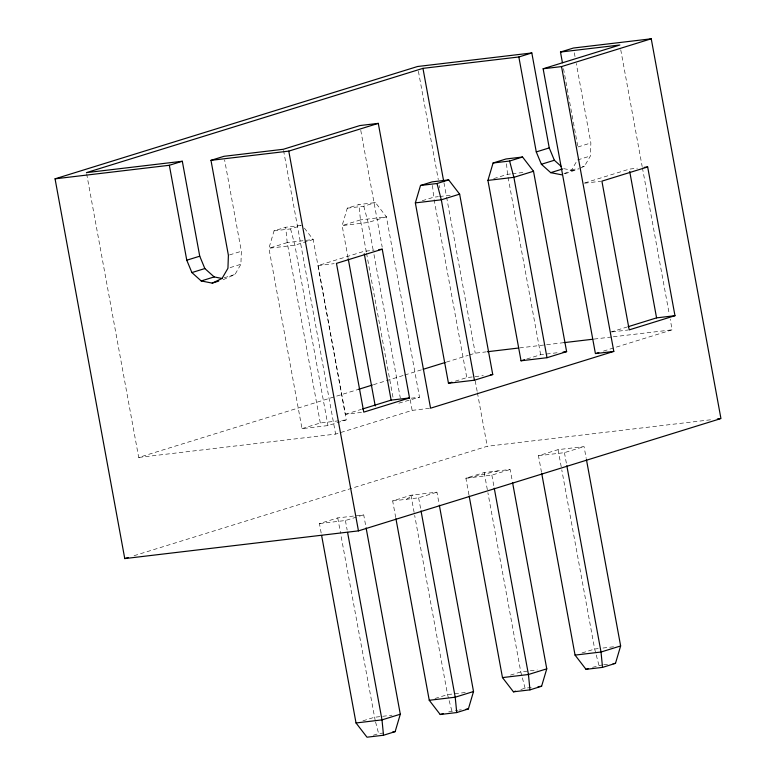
<?xml version="1.0" encoding="UTF-8"?>
<svg xmlns="http://www.w3.org/2000/svg" width="776" height="776" viewBox="0 0 776 776"><rect width="100%" height="100%" fill="white"/><g stroke="black" fill="none" stroke-linecap="round" stroke-linejoin="round"><path stroke-width="0.58" stroke-dasharray="3.88 2.91" d="M223.051 279.767L234.992 274.462L240.909 264.276L241.365 251.259L224.594 159.875M580.147 168.227L584.493 166.171L590.41 155.976L590.866 142.968L576.277 63.457M301.04 225.428L285.704 227.252L274.054 230.85L268.903 248.271L302.01 428.653L327.976 425.578L346.29 419.903L313.174 239.522L304.405 228.134M398.845 403.171L419.515 397.215L386.409 216.834L375.448 202.594L358.929 204.554L347.289 208.162L342.129 225.583L348.017 257.622M563.919 173.795L571.524 170.186L577.441 160.001L590.41 155.976M406.595 499.259L413.094 494.981M564.986 173.814L579.061 168.741M274.054 230.85L290.573 228.901L301.156 225.612M347.289 208.162L363.798 206.203L375.448 202.594M229.483 254.945L241.365 251.259M577.897 146.984L590.866 142.968M422.222 200.761L433.668 197.22L438.382 196.658M493.701 178.616L507.543 174.328L511.083 173.911M230.103 267.623L240.909 264.276M224.186 277.808L234.992 274.462M571.524 170.186L578.013 168.179M582.33 166.84L584.493 166.171M361.47 412.395L345.368 414.306L318.073 265.567L363.837 251.385L374.187 250.163M584.648 182.961L629.278 169.139L637.329 168.188M86.65 173.824L138.7 457.452L358.434 389.368M373.469 384.702L403.539 375.39M404.694 375.031L422.037 369.657M446.326 362.13L468.297 355.321M469.451 354.962L475.232 353.177L486.038 351.887M345.368 414.306L361.383 409.34M610.809 332.06L626.824 327.094M302.01 428.653L320.313 422.988L346.29 419.903M455.328 381.152L466.774 377.602L483.293 375.642M526.807 359.007L540.649 354.71L557.178 352.75M138.7 457.452L335.61 434.094L412.163 410.378L430.564 408.195M603.427 351.111L672.142 329.819L670.173 319.091M134.025 555.713L487.231 446.278L712.552 419.554M321.177 533.093L319.44 523.596L337.744 517.922L363.711 514.847L365.884 526.71M395.712 517.524L392.666 500.908L410.97 495.233L436.936 492.159L439.119 504.022M468.937 494.836L465.891 478.22L484.195 472.545L510.162 469.461L512.344 481.333M541.512 472.341L538.466 455.725L558.08 449.653L584.047 446.578L586.22 458.441M319.44 523.596L345.407 520.512L363.711 514.847M392.666 500.908L418.633 497.823L436.936 492.159M465.891 478.22L491.858 475.135L510.162 469.461M538.466 455.725L564.433 452.65L584.047 446.578M362.896 720.846L374.333 717.296L392.035 715.2M434.977 698.507L447.558 694.607L465.27 692.512M510.492 675.11L520.793 671.919L537.312 669.96M581.981 652.955L594.668 649.027L598.209 648.61M373.343 735.231L378.63 733.592L385.711 732.757M448.683 711.883L457.762 710.205M520.851 689.524L525.09 688.215L533.345 687.235M592.495 667.331L602.506 664.906M468.015 477.967L498.124 470.896M512.267 173.766L525.245 172.224M439.565 196.522L450.187 195.261M584.658 183.184L600.76 181.274M318.073 265.567L334.165 263.656M611.954 331.924L628.056 330.013M519.658 347.9L564.084 342.633M594.106 339.073L612.109 336.939M613.312 336.794L672.142 329.819M411.251 398.195L419.515 397.215M602.933 648.047L613.554 646.786M603.689 664.76L608.403 664.198M458.936 710.059L461.293 709.788M563.677 168.635L574.715 170.798M598.965 665.323L594.668 649.027L561.775 469.829M525.09 688.215L520.793 671.919L487.9 492.721M363.798 206.203L368.096 222.499L373.11 249.794M451.855 710.903L447.558 694.607L414.675 515.409M290.573 228.901L294.87 245.187L327.976 425.578M375.254 720.788L340.79 534.538M375.565 721.952L378.63 733.592M620.742 49.771L642.179 166.559M642.402 167.752L669.3 314.329M574.318 52.778L575.191 57.521M563.522 68.657L577.683 145.801M564.433 452.65L566.606 464.514M540.649 354.71L507.543 174.328L506.379 162.524M558.08 449.653L561.562 468.646M443.959 182.758L446.365 195.862M446.588 197.055L475.232 353.177M418.41 71.276L438.295 179.615M439.381 185.561L439.817 187.947M475.213 380.803L477.182 391.511M477.405 392.704L487.231 446.278M491.858 475.135L494.031 487.008M434.104 199.597L466.774 377.602M484.195 472.545L487.677 491.528M360.762 130.32L382.199 247.107M410.194 399.65L412.163 410.378M373.983 254.547L400.338 398.136M418.633 497.823L420.805 509.696M366.32 251.948L360.442 219.909L358.929 204.554M366.534 253.141L393.325 399.106M410.97 495.233L414.452 514.226M283.56 150.466L335.61 434.094M345.407 520.512L347.144 530.008M320.313 422.988L287.207 242.597L285.704 227.252M337.744 517.922L340.577 533.355M432.504 185.416L433.668 197.22M287.207 242.597L268.903 248.271L294.87 245.187L313.174 239.522L287.207 242.597M360.442 219.909L342.129 225.583L368.096 222.499L386.409 216.834L360.442 219.909"/><path stroke-width="1.16" d="M415.354 202.895L420.514 185.474L432.154 181.865L448.673 179.906L459.635 194.136L492.741 374.527L474.437 380.201L448.47 383.276L415.354 202.895L441.321 199.81L459.635 194.136M487.929 180.401L493.09 162.989L506.03 158.973L522.549 157.014L533.51 171.244L566.616 351.635L547.002 357.707L521.035 360.791L487.929 180.401L513.896 177.326L533.51 171.244M321.613 535.459L356.029 722.97L366.99 737.2L383.509 735.241L395.149 731.632L400.3 714.221L366.107 527.903M395.935 518.707L429.254 700.282L440.215 714.512L456.734 712.552L468.374 708.944L473.525 691.532L439.332 505.205M469.16 496.019L502.479 677.593L513.44 691.823L529.96 689.864L541.6 686.256L546.76 668.834L512.558 482.517M541.735 473.535L575.055 655.099L586.016 669.329L602.535 667.379L615.484 663.364L620.635 645.942L586.443 459.625M221.897 278.448L214.176 276.925L204.854 268.545L199.742 256.196L182.311 161.253L169.343 165.278L186.774 260.212L191.885 272.57L201.207 280.951L212.236 283.114L222.023 278.477L227.94 268.292L228.396 255.275L210.975 160.341L223.944 156.316L283.337 149.273L359.889 125.557L378.29 123.374L430.564 408.195L613.806 351.412L561.533 66.591L651.239 38.8L720.943 418.555L358.464 530.871L124.761 558.584L55.057 178.829L417.536 66.513L531.822 52.962L549.243 147.906L554.355 160.254L561.135 166.355M531.822 52.962L518.843 56.978L422.959 68.356L86.427 172.631L182.311 161.253M562.435 62.73L560.476 52.04L573.445 48.025L651.239 38.8M613.806 351.412L595.415 353.594L543.142 68.773L619.869 44.998L560.476 52.04M210.975 160.341L288.769 151.116L378.29 123.374M186.774 260.212L199.742 256.196M561.737 174.823L550.708 172.66L541.386 164.269L536.274 151.921L549.243 147.906M420.514 185.474L437.024 183.514L448.673 179.906M493.09 162.989L509.599 161.03L522.549 157.014M191.885 272.57L204.854 268.545M541.386 164.269L554.355 160.254M201.207 280.951L214.176 276.925M550.708 172.66L562.6 168.974M212.236 283.114L218.725 281.106M382.238 249.203L336.464 263.384L363.769 412.124L409.534 397.942L382.238 249.203L378.785 249.61M647.669 166.956L601.904 181.138L629.21 329.878L674.975 315.696L647.669 166.956L644.226 167.364M358.434 389.368L372.315 385.061M423.192 369.298L445.172 362.489M362.528 408.991L391.133 400.125L409.534 397.942M627.968 326.745L656.574 317.879L674.975 315.696M448.47 383.276L451.894 382.209M521.035 360.791L524.498 359.715M596.56 353.245L598.849 352.527M124.761 558.584L128.234 557.507M400.3 714.221L381.996 719.885L356.029 722.97M473.525 691.532L455.221 697.197L429.254 700.282M546.76 668.834L528.446 674.509L502.479 677.593M620.635 645.942L601.022 652.024L575.055 655.099M440.215 714.512L443.387 713.522M513.44 691.823L515.565 691.164M586.016 669.329L588.179 668.669M543.142 68.773L561.533 66.591M55.057 178.829L169.343 165.278M487.241 351.751L518.455 348.046M564.084 342.633L592.903 339.219M563.075 352.052L566.616 351.635M490.374 374.808L492.741 374.527M717.344 418.982L719.74 418.7M613.118 663.645L615.484 663.364M538.059 686.673L541.6 686.256M466.017 709.225L468.374 708.944M392.792 731.913L395.149 731.632M509.599 161.03L513.896 177.326L547.002 357.707M437.024 183.514L441.321 199.81L474.437 380.201M629.714 171.515L656.574 317.879M518.843 56.978L536.274 151.921M566.829 465.707L601.022 652.024L602.535 667.379M422.959 68.356L443.736 181.565M494.254 488.191L528.446 674.509L529.96 689.864M421.029 510.88L455.221 697.197L456.734 712.552M364.274 253.762L391.133 400.125M348.23 258.806L375.235 405.964M288.769 151.116L358.464 530.871M347.58 532.385L381.996 719.885L383.509 735.241"/></g></svg>
